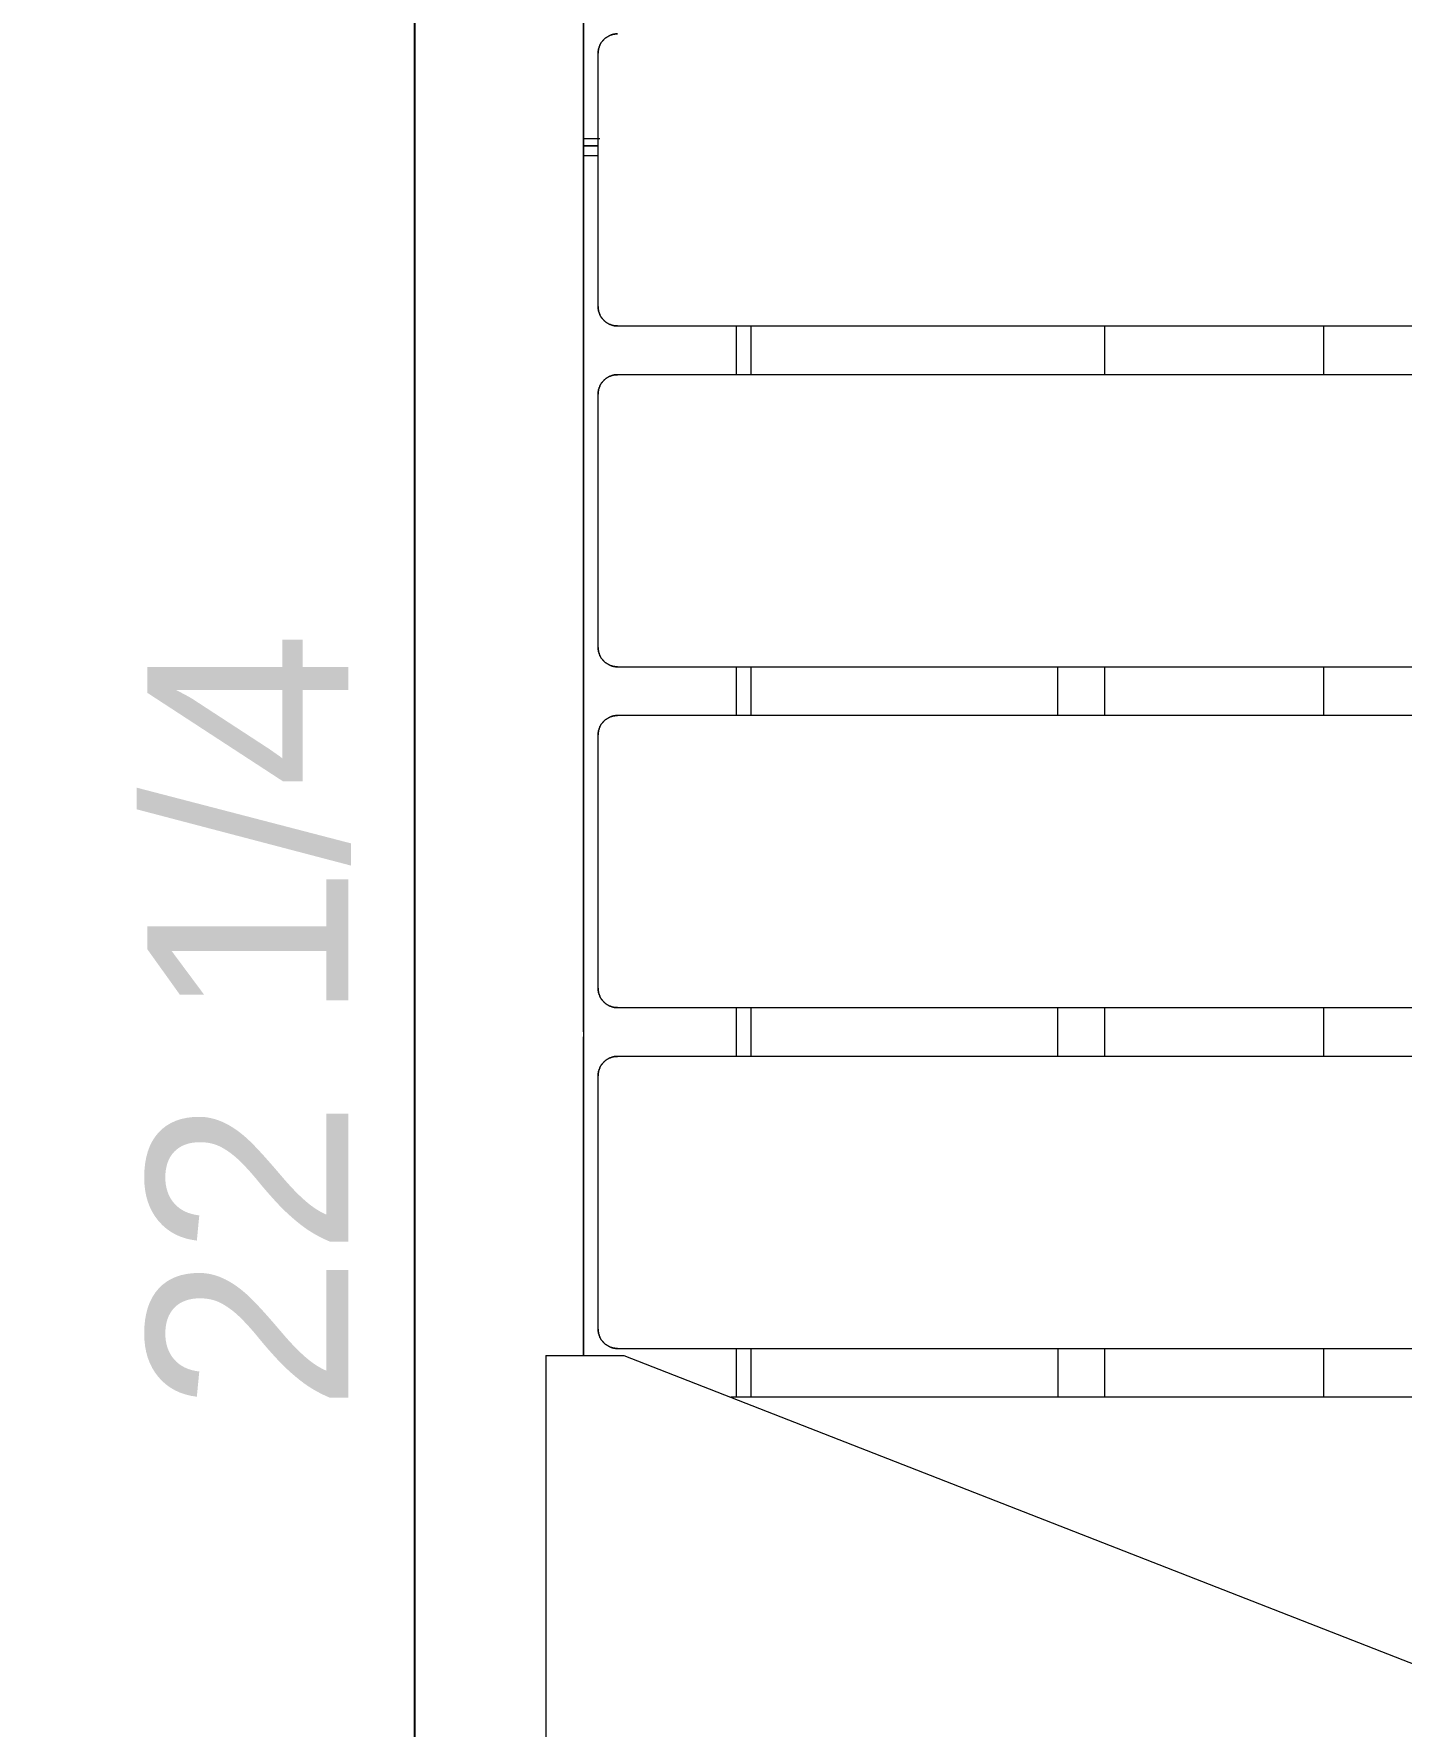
# Model space of a CAD drawing. Header units: inches. Extents: x -10 to 196, y -3 to 133.
# Drawn here: x 6.07 to 17.12, y 55.18 to 68.87 of the extents above; entities that cross this region are included whole.
import ezdxf

# ---------------------------------------------------------------- set-up
doc = ezdxf.new("R2010")
doc.units = ezdxf.units.IN
doc.layers.add('ZANO_R', color=7, linetype='Continuous', lineweight=0)
doc.layers.add('ZANO_W', color=1, linetype='Continuous', lineweight=0)
doc.styles.get("Standard").update_dxf_attribs({"font": 'arial.ttf'})
doc.dimstyles.new('amerykanie', dxfattribs={"dimtxt": 50, "dimasz": 50, "dimexe": 0.5, "dimexo": 0.5, "dimgap": 1, "dimtad": 1, "dimdec": 0, "dimzin": 0, "dimlunit": 5, "dimtxsty": 'Standard', "dimcen": 0.09, "dimclrd": 1, "dimclre": 1, "dimclrt": 1, "dimazin": 0, "dimtfac": 1, "dimtdec": 0, "dimtmove": 0, "dimatfit": 3, "dimfxl": 1, "dimtzin": 0, "dimarcsym": 1})

# ---------------------------------------------------------------- blocks, each defined once
blk = doc.blocks.new('*D384')
at = {"layer": 'ZANO_W', "color": 1, "lineweight": -2}
for p, q in [((10.283, 72.002), (8.648, 72.002)), ((9.148, 50.753), (9.148, 71.002)), ((10.011, 49.753), (8.648, 49.753))]:
    blk.add_line(p, q, dxfattribs=at)
at = {"layer": 'ZANO_W', "color": 1}
for points in [[(9.314, 71.002), (8.981, 71.002), (9.148, 72.002)], [(8.981, 50.753), (9.314, 50.753), (9.148, 49.753)]]:
    blk.add_solid(points, dxfattribs=at)
at = {"layer": 'ZANO_W', "color": 1, "insert": (7.808, 60.877), "char_height": 1.625, "attachment_point": 5, "rotation": 90}
blk.add_mtext('22 1/4', dxfattribs=at)
blk = doc.blocks.new('*D387')
at = {"layer": 'ZANO_W', "color": 1, "lineweight": -2}
for p, q in [((6.561, 74.358), (-6.336, 74.358)), ((-5.836, 48.25), (-5.836, 73.358)), ((6.522, 47.25), (-6.336, 47.25))]:
    blk.add_line(p, q, dxfattribs=at)
at = {"layer": 'ZANO_W', "color": 1}
for points in [[(-5.67, 73.358), (-6.003, 73.358), (-5.836, 74.358)], [(-6.003, 48.25), (-5.67, 48.25), (-5.836, 47.25)]]:
    blk.add_solid(points, dxfattribs=at)
at = {"layer": 'ZANO_W', "color": 1, "insert": (-7.177, 60.804), "char_height": 1.625, "attachment_point": 5, "rotation": 90}
blk.add_mtext('27 1/8', dxfattribs=at)

msp = doc.modelspace()

# ---------------------------------------------------------------- linework, layer by layer
at = {"layer": 'ZANO_R'}
for p, q in [((10.51119, 63.26155), (10.51119, 71.99245)), ((10.51119, 60.79384), (10.51119, 71.99245)), ((10.51119, 71.99245), (10.51119, 60.79493)), ((10.69164, 68.83318), (10.68741, 68.82986)), ((10.68741, 68.82986), (10.69164, 68.83318)), ((10.69598, 68.83635), (10.69164, 68.83318)), ((10.69164, 68.83318), (10.69598, 68.83635)), ((10.70042, 68.83938), (10.69598, 68.83635)), ((10.69598, 68.83635), (10.70042, 68.83938)), ((10.70497, 68.84225), (10.70042, 68.83938)), ((10.70042, 68.83938), (10.70497, 68.84225)), ((10.70961, 68.84497), (10.70497, 68.84225)), ((10.70497, 68.84225), (10.70961, 68.84497)), ((10.71434, 68.84752), (10.70961, 68.84497)), ((10.70961, 68.84497), (10.71434, 68.84752)), ((10.71916, 68.84991), (10.71434, 68.84752)), ((10.71434, 68.84752), (10.71916, 68.84991)), ((10.72405, 68.85214), (10.71916, 68.84991)), ((10.71916, 68.84991), (10.72405, 68.85214)), ((10.72902, 68.8542), (10.72405, 68.85214)), ((10.72405, 68.85214), (10.72902, 68.8542)), ((10.73406, 68.85608), (10.72902, 68.8542)), ((10.72902, 68.8542), (10.73406, 68.85608)), ((10.73916, 68.8578), (10.73406, 68.85608)), ((10.73406, 68.85608), (10.73916, 68.8578)), ((10.74431, 68.85934), (10.73916, 68.8578)), ((10.73916, 68.8578), (10.74431, 68.85934)), ((10.74951, 68.8607), (10.74431, 68.85934)), ((10.74431, 68.85934), (10.74951, 68.8607)), ((10.75476, 68.86188), (10.74951, 68.8607)), ((10.74951, 68.8607), (10.75476, 68.86188)), ((10.76004, 68.86289), (10.75476, 68.86188)), ((10.75476, 68.86188), (10.76004, 68.86289)), ((10.76535, 68.86371), (10.76004, 68.86289)), ((10.76004, 68.86289), (10.76535, 68.86371)), ((10.77069, 68.86435), (10.76535, 68.86371)), ((10.76535, 68.86371), (10.77069, 68.86435)), ((10.77605, 68.86481), (10.77069, 68.86435)), ((10.77069, 68.86435), (10.77605, 68.86481)), ((10.78142, 68.86509), (10.77605, 68.86481)), ((10.77605, 68.86481), (10.78142, 68.86509)), ((10.7868, 68.86518), (10.78142, 68.86509)), ((10.78142, 68.86509), (10.7868, 68.86518)), ((10.6294, 68.71307), (10.62931, 68.70769)), ((10.62931, 68.70769), (10.6294, 68.71307)), ((10.62931, 66.66033), (10.62931, 68.70769)), ((10.62931, 66.66033), (10.62931, 68.70769)), ((10.62968, 68.71844), (10.6294, 68.71307)), ((10.6294, 68.71307), (10.62968, 68.71844)), ((10.63013, 68.72379), (10.62968, 68.71844)), ((10.62968, 68.71844), (10.63013, 68.72379)), ((10.63078, 68.72913), (10.63013, 68.72379)), ((10.63013, 68.72379), (10.63078, 68.72913)), ((10.6316, 68.73445), (10.63078, 68.72913)), ((10.63078, 68.72913), (10.6316, 68.73445)), ((10.6326, 68.73973), (10.6316, 68.73445)), ((10.6316, 68.73445), (10.6326, 68.73973)), ((10.63379, 68.74498), (10.6326, 68.73973)), ((10.6326, 68.73973), (10.63379, 68.74498)), ((10.63515, 68.75018), (10.63379, 68.74498)), ((10.63379, 68.74498), (10.63515, 68.75018)), ((10.63669, 68.75533), (10.63515, 68.75018)), ((10.63515, 68.75018), (10.63669, 68.75533)), ((10.6384, 68.76043), (10.63669, 68.75533)), ((10.63669, 68.75533), (10.6384, 68.76043)), ((10.64029, 68.76546), (10.6384, 68.76043)), ((10.6384, 68.76043), (10.64029, 68.76546)), ((10.64235, 68.77043), (10.64029, 68.76546)), ((10.64029, 68.76546), (10.64235, 68.77043)), ((10.64457, 68.77533), (10.64235, 68.77043)), ((10.64235, 68.77043), (10.64457, 68.77533)), ((10.64697, 68.78014), (10.64457, 68.77533)), ((10.64457, 68.77533), (10.64697, 68.78014)), ((10.64952, 68.78488), (10.64697, 68.78014)), ((10.64697, 68.78014), (10.64952, 68.78488)), ((10.65224, 68.78952), (10.64952, 68.78488)), ((10.64952, 68.78488), (10.65224, 68.78952)), ((10.65511, 68.79406), (10.65224, 68.78952)), ((10.65224, 68.78952), (10.65511, 68.79406)), ((10.65813, 68.79851), (10.65511, 68.79406)), ((10.65511, 68.79406), (10.65813, 68.79851)), ((10.66131, 68.80285), (10.65813, 68.79851)), ((10.65813, 68.79851), (10.66131, 68.80285)), ((10.66463, 68.80708), (10.66131, 68.80285)), ((10.66131, 68.80285), (10.66463, 68.80708)), ((10.6681, 68.81119), (10.66463, 68.80708)), ((10.66463, 68.80708), (10.6681, 68.81119)), ((10.6717, 68.81518), (10.6681, 68.81119)), ((10.6681, 68.81119), (10.6717, 68.81518)), ((10.67544, 68.81905), (10.6717, 68.81518)), ((10.6717, 68.81518), (10.67544, 68.81905)), ((10.6793, 68.82279), (10.67544, 68.81905)), ((10.67544, 68.81905), (10.6793, 68.82279)), ((10.6833, 68.82639), (10.6793, 68.82279)), ((10.6793, 68.82279), (10.6833, 68.82639)), ((10.68741, 68.82986), (10.6833, 68.82639)), ((10.6833, 68.82639), (10.68741, 68.82986)), ((10.51119, 68.01867), (10.64329, 68.01867)), ((10.51119, 67.95961), (10.62931, 67.95961)), ((10.62931, 67.95961), (10.51119, 67.95961)), ((10.51119, 67.88087), (10.62931, 67.88087)), ((10.6294, 66.65495), (10.62931, 66.66033)), ((10.62931, 66.66033), (10.6294, 66.65495)), ((10.62968, 66.64958), (10.6294, 66.65495)), ((10.6294, 66.65495), (10.62968, 66.64958)), ((10.63013, 66.64422), (10.62968, 66.64958)), ((10.62968, 66.64958), (10.63013, 66.64422)), ((10.63078, 66.63888), (10.63013, 66.64422)), ((10.63013, 66.64422), (10.63078, 66.63888)), ((10.6316, 66.63357), (10.63078, 66.63888)), ((10.63078, 66.63888), (10.6316, 66.63357)), ((10.6326, 66.62828), (10.6316, 66.63357)), ((10.6316, 66.63357), (10.6326, 66.62828)), ((10.63379, 66.62304), (10.6326, 66.62828)), ((10.6326, 66.62828), (10.63379, 66.62304)), ((10.63515, 66.61783), (10.63379, 66.62304)), ((10.63379, 66.62304), (10.63515, 66.61783)), ((10.63669, 66.61268), (10.63515, 66.61783)), ((10.63515, 66.61783), (10.63669, 66.61268)), ((10.6384, 66.60759), (10.63669, 66.61268)), ((10.63669, 66.61268), (10.6384, 66.60759)), ((10.64029, 66.60255), (10.6384, 66.60759)), ((10.6384, 66.60759), (10.64029, 66.60255)), ((10.64235, 66.59758), (10.64029, 66.60255)), ((10.64029, 66.60255), (10.64235, 66.59758)), ((10.64457, 66.59269), (10.64235, 66.59758)), ((10.64235, 66.59758), (10.64457, 66.59269)), ((10.64697, 66.58787), (10.64457, 66.59269)), ((10.64457, 66.59269), (10.64697, 66.58787)), ((10.64952, 66.58314), (10.64697, 66.58787)), ((10.64697, 66.58787), (10.64952, 66.58314)), ((10.65224, 66.5785), (10.64952, 66.58314)), ((10.64952, 66.58314), (10.65224, 66.5785)), ((10.65511, 66.57395), (10.65224, 66.5785)), ((10.65224, 66.5785), (10.65511, 66.57395)), ((10.65813, 66.5695), (10.65511, 66.57395)), ((10.65511, 66.57395), (10.65813, 66.5695)), ((10.66131, 66.56516), (10.65813, 66.5695)), ((10.65813, 66.5695), (10.66131, 66.56516)), ((10.66463, 66.56094), (10.66131, 66.56516)), ((10.66131, 66.56516), (10.66463, 66.56094)), ((10.6681, 66.55682), (10.66463, 66.56094)), ((10.66463, 66.56094), (10.6681, 66.55682)), ((10.6717, 66.55283), (10.6681, 66.55682)), ((10.6681, 66.55682), (10.6717, 66.55283)), ((10.67544, 66.54896), (10.6717, 66.55283)), ((10.6717, 66.55283), (10.67544, 66.54896)), ((10.6793, 66.54523), (10.67544, 66.54896)), ((10.67544, 66.54896), (10.6793, 66.54523)), ((10.6833, 66.54162), (10.6793, 66.54523)), ((10.6793, 66.54523), (10.6833, 66.54162)), ((10.68741, 66.53816), (10.6833, 66.54162)), ((10.6833, 66.54162), (10.68741, 66.53816)), ((10.69164, 66.53484), (10.68741, 66.53816)), ((10.68741, 66.53816), (10.69164, 66.53484)), ((10.69598, 66.53166), (10.69164, 66.53484)), ((10.69164, 66.53484), (10.69598, 66.53166)), ((10.70042, 66.52864), (10.69598, 66.53166)), ((10.69598, 66.53166), (10.70042, 66.52864)), ((10.70497, 66.52576), (10.70042, 66.52864)), ((10.70042, 66.52864), (10.70497, 66.52576)), ((10.70961, 66.52305), (10.70497, 66.52576)), ((10.70497, 66.52576), (10.70961, 66.52305)), ((10.71434, 66.52049), (10.70961, 66.52305)), ((10.70961, 66.52305), (10.71434, 66.52049)), ((10.71916, 66.5181), (10.71434, 66.52049)), ((10.71434, 66.52049), (10.71916, 66.5181)), ((10.72405, 66.51587), (10.71916, 66.5181)), ((10.71916, 66.5181), (10.72405, 66.51587)), ((10.72902, 66.51382), (10.72405, 66.51587)), ((10.72405, 66.51587), (10.72902, 66.51382)), ((10.73406, 66.51193), (10.72902, 66.51382)), ((10.72902, 66.51382), (10.73406, 66.51193)), ((10.73916, 66.51021), (10.73406, 66.51193)), ((10.73406, 66.51193), (10.73916, 66.51021)), ((10.74431, 66.50868), (10.73916, 66.51021)), ((10.73916, 66.51021), (10.74431, 66.50868)), ((10.74951, 66.50731), (10.74431, 66.50868)), ((10.74431, 66.50868), (10.74951, 66.50731)), ((10.75476, 66.50613), (10.74951, 66.50731)), ((10.74951, 66.50731), (10.75476, 66.50613)), ((10.76004, 66.50513), (10.75476, 66.50613)), ((10.75476, 66.50613), (10.76004, 66.50513)), ((10.76535, 66.5043), (10.76004, 66.50513)), ((10.76004, 66.50513), (10.76535, 66.5043)), ((10.77069, 66.50366), (10.76535, 66.5043)), ((10.76535, 66.5043), (10.77069, 66.50366)), ((10.77605, 66.5032), (10.77069, 66.50366)), ((10.77069, 66.50366), (10.77605, 66.5032)), ((10.78142, 66.50293), (10.77605, 66.5032)), ((10.77605, 66.5032), (10.78142, 66.50293)), ((10.7868, 66.50284), (10.78142, 66.50293)), ((10.78142, 66.50293), (10.7868, 66.50284)), ((10.7868, 66.50284), (108.82402, 66.50284)), ((11.74748, 66.10911), (11.74748, 66.50284)), ((11.8656, 66.10911), (11.8656, 66.50284)), ((14.72404, 66.50284), (14.72404, 66.10911)), ((16.49579, 66.10911), (16.49579, 66.50284)), ((10.72902, 66.09813), (10.72405, 66.09607)), ((10.72405, 66.09607), (10.72902, 66.09813)), ((10.73406, 66.10002), (10.72902, 66.09813)), ((10.72902, 66.09813), (10.73406, 66.10002)), ((10.73916, 66.10173), (10.73406, 66.10002)), ((10.73406, 66.10002), (10.73916, 66.10173)), ((10.74431, 66.10327), (10.73916, 66.10173)), ((10.73916, 66.10173), (10.74431, 66.10327)), ((10.74951, 66.10463), (10.74431, 66.10327)), ((10.74431, 66.10327), (10.74951, 66.10463)), ((10.75476, 66.10582), (10.74951, 66.10463)), ((10.74951, 66.10463), (10.75476, 66.10582)), ((10.76004, 66.10682), (10.75476, 66.10582)), ((10.75476, 66.10582), (10.76004, 66.10682)), ((10.76535, 66.10764), (10.76004, 66.10682)), ((10.76004, 66.10682), (10.76535, 66.10764)), ((10.77069, 66.10829), (10.76535, 66.10764)), ((10.76535, 66.10764), (10.77069, 66.10829)), ((10.77605, 66.10874), (10.77069, 66.10829)), ((10.77069, 66.10829), (10.77605, 66.10874)), ((10.78142, 66.10902), (10.77605, 66.10874)), ((10.77605, 66.10874), (10.78142, 66.10902)), ((10.7868, 66.10911), (10.78142, 66.10902)), ((10.78142, 66.10902), (10.7868, 66.10911)), ((108.82402, 66.10911), (10.7868, 66.10911)), ((10.62968, 65.96237), (10.6294, 65.957)), ((10.6294, 65.957), (10.62968, 65.96237)), ((10.63013, 65.96773), (10.62968, 65.96237)), ((10.62968, 65.96237), (10.63013, 65.96773)), ((10.63078, 65.97307), (10.63013, 65.96773)), ((10.63013, 65.96773), (10.63078, 65.97307)), ((10.6316, 65.97838), (10.63078, 65.97307)), ((10.63078, 65.97307), (10.6316, 65.97838)), ((10.6326, 65.98366), (10.6316, 65.97838)), ((10.6316, 65.97838), (10.6326, 65.98366)), ((10.63379, 65.98891), (10.6326, 65.98366)), ((10.6326, 65.98366), (10.63379, 65.98891)), ((10.63515, 65.99411), (10.63379, 65.98891)), ((10.63379, 65.98891), (10.63515, 65.99411)), ((10.63669, 65.99927), (10.63515, 65.99411)), ((10.63515, 65.99411), (10.63669, 65.99927)), ((10.6384, 66.00436), (10.63669, 65.99927)), ((10.63669, 65.99927), (10.6384, 66.00436)), ((10.64029, 66.0094), (10.6384, 66.00436)), ((10.6384, 66.00436), (10.64029, 66.0094)), ((10.64235, 66.01437), (10.64029, 66.0094)), ((10.64029, 66.0094), (10.64235, 66.01437)), ((10.64457, 66.01926), (10.64235, 66.01437)), ((10.64235, 66.01437), (10.64457, 66.01926)), ((10.64697, 66.02408), (10.64457, 66.01926)), ((10.64457, 66.01926), (10.64697, 66.02408)), ((10.64952, 66.02881), (10.64697, 66.02408)), ((10.64697, 66.02408), (10.64952, 66.02881)), ((10.65224, 66.03345), (10.64952, 66.02881)), ((10.64952, 66.02881), (10.65224, 66.03345)), ((10.65511, 66.038), (10.65224, 66.03345)), ((10.65224, 66.03345), (10.65511, 66.038)), ((10.65813, 66.04244), (10.65511, 66.038)), ((10.65511, 66.038), (10.65813, 66.04244)), ((10.66131, 66.04678), (10.65813, 66.04244)), ((10.65813, 66.04244), (10.66131, 66.04678)), ((10.66463, 66.05101), (10.66131, 66.04678)), ((10.66131, 66.04678), (10.66463, 66.05101)), ((10.6681, 66.05512), (10.66463, 66.05101)), ((10.66463, 66.05101), (10.6681, 66.05512)), ((10.6717, 66.05912), (10.6681, 66.05512)), ((10.6681, 66.05512), (10.6717, 66.05912)), ((10.67544, 66.06298), (10.6717, 66.05912)), ((10.6717, 66.05912), (10.67544, 66.06298)), ((10.6793, 66.06672), (10.67544, 66.06298)), ((10.67544, 66.06298), (10.6793, 66.06672)), ((10.6833, 66.07032), (10.6793, 66.06672)), ((10.6793, 66.06672), (10.6833, 66.07032)), ((10.68741, 66.07379), (10.6833, 66.07032)), ((10.6833, 66.07032), (10.68741, 66.07379)), ((10.69164, 66.07711), (10.68741, 66.07379)), ((10.68741, 66.07379), (10.69164, 66.07711)), ((10.69598, 66.08029), (10.69164, 66.07711)), ((10.69164, 66.07711), (10.69598, 66.08029)), ((10.70042, 66.08331), (10.69598, 66.08029)), ((10.69598, 66.08029), (10.70042, 66.08331)), ((10.70497, 66.08618), (10.70042, 66.08331)), ((10.70042, 66.08331), (10.70497, 66.08618)), ((10.70961, 66.0889), (10.70497, 66.08618)), ((10.70497, 66.08618), (10.70961, 66.0889)), ((10.71434, 66.09145), (10.70961, 66.0889)), ((10.70961, 66.0889), (10.71434, 66.09145)), ((10.71916, 66.09385), (10.71434, 66.09145)), ((10.71434, 66.09145), (10.71916, 66.09385)), ((10.72405, 66.09607), (10.71916, 66.09385)), ((10.71916, 66.09385), (10.72405, 66.09607)), ((10.6294, 65.957), (10.62931, 65.95162)), ((10.62931, 65.95162), (10.6294, 65.957)), ((10.62931, 63.90426), (10.62931, 65.95162)), ((10.62931, 63.90426), (10.62931, 65.95162)), ((10.6294, 63.89888), (10.62931, 63.90426)), ((10.62931, 63.90426), (10.6294, 63.89888)), ((10.62968, 63.89351), (10.6294, 63.89888)), ((10.6294, 63.89888), (10.62968, 63.89351)), ((10.63013, 63.88815), (10.62968, 63.89351)), ((10.62968, 63.89351), (10.63013, 63.88815)), ((10.63078, 63.88281), (10.63013, 63.88815)), ((10.63013, 63.88815), (10.63078, 63.88281)), ((10.6316, 63.8775), (10.63078, 63.88281)), ((10.63078, 63.88281), (10.6316, 63.8775)), ((10.6326, 63.87222), (10.6316, 63.8775)), ((10.6316, 63.8775), (10.6326, 63.87222)), ((10.63379, 63.86697), (10.6326, 63.87222)), ((10.6326, 63.87222), (10.63379, 63.86697)), ((10.63515, 63.86177), (10.63379, 63.86697)), ((10.63379, 63.86697), (10.63515, 63.86177)), ((10.63669, 63.85662), (10.63515, 63.86177)), ((10.63515, 63.86177), (10.63669, 63.85662)), ((10.6384, 63.85152), (10.63669, 63.85662)), ((10.63669, 63.85662), (10.6384, 63.85152)), ((10.64029, 63.84648), (10.6384, 63.85152)), ((10.6384, 63.85152), (10.64029, 63.84648)), ((10.64235, 63.84151), (10.64029, 63.84648)), ((10.64029, 63.84648), (10.64235, 63.84151)), ((10.64457, 63.83662), (10.64235, 63.84151)), ((10.64235, 63.84151), (10.64457, 63.83662)), ((10.64697, 63.8318), (10.64457, 63.83662)), ((10.64457, 63.83662), (10.64697, 63.8318)), ((10.64952, 63.82707), (10.64697, 63.8318)), ((10.64697, 63.8318), (10.64952, 63.82707)), ((10.65224, 63.82243), (10.64952, 63.82707)), ((10.64952, 63.82707), (10.65224, 63.82243)), ((10.65511, 63.81788), (10.65224, 63.82243)), ((10.65224, 63.82243), (10.65511, 63.81788)), ((10.65813, 63.81344), (10.65511, 63.81788)), ((10.65511, 63.81788), (10.65813, 63.81344)), ((10.66131, 63.8091), (10.65813, 63.81344)), ((10.65813, 63.81344), (10.66131, 63.8091)), ((10.66463, 63.80487), (10.66131, 63.8091)), ((10.66131, 63.8091), (10.66463, 63.80487)), ((10.6681, 63.80076), (10.66463, 63.80487)), ((10.66463, 63.80487), (10.6681, 63.80076)), ((10.6717, 63.79676), (10.6681, 63.80076)), ((10.6681, 63.80076), (10.6717, 63.79676)), ((10.67544, 63.7929), (10.6717, 63.79676)), ((10.6717, 63.79676), (10.67544, 63.7929)), ((10.6793, 63.78916), (10.67544, 63.7929)), ((10.67544, 63.7929), (10.6793, 63.78916)), ((10.6833, 63.78556), (10.6793, 63.78916)), ((10.6793, 63.78916), (10.6833, 63.78556)), ((10.68741, 63.78209), (10.6833, 63.78556)), ((10.6833, 63.78556), (10.68741, 63.78209)), ((10.69164, 63.77877), (10.68741, 63.78209)), ((10.68741, 63.78209), (10.69164, 63.77877)), ((10.69598, 63.77559), (10.69164, 63.77877)), ((10.69164, 63.77877), (10.69598, 63.77559)), ((10.70042, 63.77257), (10.69598, 63.77559)), ((10.69598, 63.77559), (10.70042, 63.77257)), ((10.70497, 63.7697), (10.70042, 63.77257)), ((10.70042, 63.77257), (10.70497, 63.7697)), ((10.70961, 63.76698), (10.70497, 63.7697)), ((10.70497, 63.7697), (10.70961, 63.76698)), ((10.71434, 63.76443), (10.70961, 63.76698)), ((10.70961, 63.76698), (10.71434, 63.76443)), ((10.71916, 63.76203), (10.71434, 63.76443)), ((10.71434, 63.76443), (10.71916, 63.76203)), ((10.72405, 63.75981), (10.71916, 63.76203)), ((10.71916, 63.76203), (10.72405, 63.75981)), ((10.72902, 63.75775), (10.72405, 63.75981)), ((10.72405, 63.75981), (10.72902, 63.75775)), ((10.73406, 63.75586), (10.72902, 63.75775)), ((10.72902, 63.75775), (10.73406, 63.75586)), ((10.73916, 63.75415), (10.73406, 63.75586)), ((10.73406, 63.75586), (10.73916, 63.75415)), ((10.74431, 63.75261), (10.73916, 63.75415)), ((10.73916, 63.75415), (10.74431, 63.75261)), ((10.74951, 63.75125), (10.74431, 63.75261)), ((10.74431, 63.75261), (10.74951, 63.75125)), ((10.75476, 63.75006), (10.74951, 63.75125)), ((10.74951, 63.75125), (10.75476, 63.75006)), ((10.76004, 63.74906), (10.75476, 63.75006)), ((10.75476, 63.75006), (10.76004, 63.74906)), ((10.76535, 63.74824), (10.76004, 63.74906)), ((10.76004, 63.74906), (10.76535, 63.74824)), ((10.77069, 63.74759), (10.76535, 63.74824)), ((10.76535, 63.74824), (10.77069, 63.74759)), ((10.77605, 63.74714), (10.77069, 63.74759)), ((10.77069, 63.74759), (10.77605, 63.74714)), ((10.78142, 63.74686), (10.77605, 63.74714)), ((10.77605, 63.74714), (10.78142, 63.74686)), ((10.7868, 63.74677), (10.78142, 63.74686)), ((10.78142, 63.74686), (10.7868, 63.74677)), ((10.7868, 63.74677), (108.82402, 63.74677)), ((11.74748, 63.35305), (11.74748, 63.74677)), ((11.8656, 63.35305), (11.8656, 63.74677)), ((14.34639, 63.35305), (14.34639, 63.74677)), ((14.72404, 63.74677), (14.72404, 63.35305)), ((16.49579, 63.35305), (16.49579, 63.74677)), ((10.51119, 63.26155), (10.51119, 63.14343)), ((10.6326, 63.2276), (10.6316, 63.22231)), ((10.6316, 63.22231), (10.6326, 63.2276)), ((10.63379, 63.23284), (10.6326, 63.2276)), ((10.6326, 63.2276), (10.63379, 63.23284)), ((10.63515, 63.23805), (10.63379, 63.23284)), ((10.63379, 63.23284), (10.63515, 63.23805)), ((10.63669, 63.2432), (10.63515, 63.23805)), ((10.63515, 63.23805), (10.63669, 63.2432)), ((10.6384, 63.2483), (10.63669, 63.2432)), ((10.63669, 63.2432), (10.6384, 63.2483)), ((10.64029, 63.25333), (10.6384, 63.2483)), ((10.6384, 63.2483), (10.64029, 63.25333)), ((10.64235, 63.2583), (10.64029, 63.25333)), ((10.64029, 63.25333), (10.64235, 63.2583)), ((10.64457, 63.26319), (10.64235, 63.2583)), ((10.64235, 63.2583), (10.64457, 63.26319)), ((10.64697, 63.26801), (10.64457, 63.26319)), ((10.64457, 63.26319), (10.64697, 63.26801)), ((10.64952, 63.27274), (10.64697, 63.26801)), ((10.64697, 63.26801), (10.64952, 63.27274)), ((10.65224, 63.27738), (10.64952, 63.27274)), ((10.64952, 63.27274), (10.65224, 63.27738)), ((10.65511, 63.28193), (10.65224, 63.27738)), ((10.65224, 63.27738), (10.65511, 63.28193)), ((10.65813, 63.28638), (10.65511, 63.28193)), ((10.65511, 63.28193), (10.65813, 63.28638)), ((10.66131, 63.29072), (10.65813, 63.28638)), ((10.65813, 63.28638), (10.66131, 63.29072)), ((10.66463, 63.29495), (10.66131, 63.29072)), ((10.66131, 63.29072), (10.66463, 63.29495)), ((10.6681, 63.29906), (10.66463, 63.29495)), ((10.66463, 63.29495), (10.6681, 63.29906)), ((10.6717, 63.30305), (10.6681, 63.29906)), ((10.6681, 63.29906), (10.6717, 63.30305)), ((10.67544, 63.30692), (10.6717, 63.30305)), ((10.6717, 63.30305), (10.67544, 63.30692)), ((10.6793, 63.31065), (10.67544, 63.30692)), ((10.67544, 63.30692), (10.6793, 63.31065)), ((10.6833, 63.31426), (10.6793, 63.31065)), ((10.6793, 63.31065), (10.6833, 63.31426)), ((10.68741, 63.31772), (10.6833, 63.31426)), ((10.6833, 63.31426), (10.68741, 63.31772)), ((10.69164, 63.32104), (10.68741, 63.31772)), ((10.68741, 63.31772), (10.69164, 63.32104)), ((10.69598, 63.32422), (10.69164, 63.32104)), ((10.69164, 63.32104), (10.69598, 63.32422)), ((10.70042, 63.32725), (10.69598, 63.32422)), ((10.69598, 63.32422), (10.70042, 63.32725)), ((10.70497, 63.33012), (10.70042, 63.32725)), ((10.70042, 63.32725), (10.70497, 63.33012)), ((10.70961, 63.33283), (10.70497, 63.33012)), ((10.70497, 63.33012), (10.70961, 63.33283)), ((10.71434, 63.33539), (10.70961, 63.33283)), ((10.70961, 63.33283), (10.71434, 63.33539)), ((10.71916, 63.33778), (10.71434, 63.33539)), ((10.71434, 63.33539), (10.71916, 63.33778)), ((10.72405, 63.34001), (10.71916, 63.33778)), ((10.71916, 63.33778), (10.72405, 63.34001)), ((10.72902, 63.34206), (10.72405, 63.34001)), ((10.72405, 63.34001), (10.72902, 63.34206)), ((10.73406, 63.34395), (10.72902, 63.34206)), ((10.72902, 63.34206), (10.73406, 63.34395)), ((10.73916, 63.34567), (10.73406, 63.34395)), ((10.73406, 63.34395), (10.73916, 63.34567)), ((10.74431, 63.34721), (10.73916, 63.34567)), ((10.73916, 63.34567), (10.74431, 63.34721)), ((10.74951, 63.34857), (10.74431, 63.34721)), ((10.74431, 63.34721), (10.74951, 63.34857)), ((10.75476, 63.34975), (10.74951, 63.34857)), ((10.74951, 63.34857), (10.75476, 63.34975)), ((10.76004, 63.35076), (10.75476, 63.34975)), ((10.75476, 63.34975), (10.76004, 63.35076)), ((10.76535, 63.35158), (10.76004, 63.35076)), ((10.76004, 63.35076), (10.76535, 63.35158)), ((10.77069, 63.35222), (10.76535, 63.35158)), ((10.76535, 63.35158), (10.77069, 63.35222)), ((10.77605, 63.35268), (10.77069, 63.35222)), ((10.77069, 63.35222), (10.77605, 63.35268)), ((10.78142, 63.35295), (10.77605, 63.35268)), ((10.77605, 63.35268), (10.78142, 63.35295)), ((10.7868, 63.35305), (10.78142, 63.35295)), ((10.78142, 63.35295), (10.7868, 63.35305)), ((108.82402, 63.35305), (10.7868, 63.35305)), ((10.51119, 63.14343), (10.51119, 58.41875)), ((10.6294, 63.20093), (10.62931, 63.19556)), ((10.62931, 63.19556), (10.6294, 63.20093)), ((10.62931, 61.14819), (10.62931, 63.19556)), ((10.62931, 61.14819), (10.62931, 63.19556)), ((10.62968, 63.2063), (10.6294, 63.20093)), ((10.6294, 63.20093), (10.62968, 63.2063)), ((10.63013, 63.21166), (10.62968, 63.2063)), ((10.62968, 63.2063), (10.63013, 63.21166)), ((10.63078, 63.217), (10.63013, 63.21166)), ((10.63013, 63.21166), (10.63078, 63.217)), ((10.6316, 63.22231), (10.63078, 63.217)), ((10.63078, 63.217), (10.6316, 63.22231)), ((10.6294, 61.14282), (10.62931, 61.14819)), ((10.62931, 61.14819), (10.6294, 61.14282)), ((10.62968, 61.13744), (10.6294, 61.14282)), ((10.6294, 61.14282), (10.62968, 61.13744)), ((10.63013, 61.13209), (10.62968, 61.13744)), ((10.62968, 61.13744), (10.63013, 61.13209)), ((10.63078, 61.12675), (10.63013, 61.13209)), ((10.63013, 61.13209), (10.63078, 61.12675)), ((10.6316, 61.12143), (10.63078, 61.12675)), ((10.63078, 61.12675), (10.6316, 61.12143)), ((10.6326, 61.11615), (10.6316, 61.12143)), ((10.6316, 61.12143), (10.6326, 61.11615)), ((10.63379, 61.1109), (10.6326, 61.11615)), ((10.6326, 61.11615), (10.63379, 61.1109)), ((10.63515, 61.1057), (10.63379, 61.1109)), ((10.63379, 61.1109), (10.63515, 61.1057)), ((10.63669, 61.10055), (10.63515, 61.1057)), ((10.63515, 61.1057), (10.63669, 61.10055)), ((10.6384, 61.09545), (10.63669, 61.10055)), ((10.63669, 61.10055), (10.6384, 61.09545)), ((10.64029, 61.09042), (10.6384, 61.09545)), ((10.6384, 61.09545), (10.64029, 61.09042)), ((10.64235, 61.08545), (10.64029, 61.09042)), ((10.64029, 61.09042), (10.64235, 61.08545)), ((10.64457, 61.08055), (10.64235, 61.08545)), ((10.64235, 61.08545), (10.64457, 61.08055)), ((10.64697, 61.07574), (10.64457, 61.08055)), ((10.64457, 61.08055), (10.64697, 61.07574)), ((10.64952, 61.071), (10.64697, 61.07574)), ((10.64697, 61.07574), (10.64952, 61.071)), ((10.65224, 61.06636), (10.64952, 61.071)), ((10.64952, 61.071), (10.65224, 61.06636)), ((10.65511, 61.06182), (10.65224, 61.06636)), ((10.65224, 61.06636), (10.65511, 61.06182)), ((10.65813, 61.05737), (10.65511, 61.06182)), ((10.65511, 61.06182), (10.65813, 61.05737)), ((10.66131, 61.05303), (10.65813, 61.05737)), ((10.65813, 61.05737), (10.66131, 61.05303)), ((10.66463, 61.0488), (10.66131, 61.05303)), ((10.66131, 61.05303), (10.66463, 61.0488)), ((10.6681, 61.04469), (10.66463, 61.0488)), ((10.66463, 61.0488), (10.6681, 61.04469)), ((10.6717, 61.0407), (10.6681, 61.04469)), ((10.6681, 61.04469), (10.6717, 61.0407)), ((10.67544, 61.03683), (10.6717, 61.0407)), ((10.6717, 61.0407), (10.67544, 61.03683)), ((10.6793, 61.03309), (10.67544, 61.03683)), ((10.67544, 61.03683), (10.6793, 61.03309)), ((10.6833, 61.02949), (10.6793, 61.03309)), ((10.6793, 61.03309), (10.6833, 61.02949)), ((10.68741, 61.02603), (10.6833, 61.02949)), ((10.6833, 61.02949), (10.68741, 61.02603)), ((10.69164, 61.0227), (10.68741, 61.02603)), ((10.68741, 61.02603), (10.69164, 61.0227)), ((10.69598, 61.01953), (10.69164, 61.0227)), ((10.69164, 61.0227), (10.69598, 61.01953)), ((10.70042, 61.0165), (10.69598, 61.01953)), ((10.69598, 61.01953), (10.70042, 61.0165)), ((10.70497, 61.01363), (10.70042, 61.0165)), ((10.70042, 61.0165), (10.70497, 61.01363)), ((10.70961, 61.01091), (10.70497, 61.01363)), ((10.70497, 61.01363), (10.70961, 61.01091)), ((10.71434, 61.00836), (10.70961, 61.01091)), ((10.70961, 61.01091), (10.71434, 61.00836)), ((10.71916, 61.00597), (10.71434, 61.00836)), ((10.71434, 61.00836), (10.71916, 61.00597)), ((10.72405, 61.00374), (10.71916, 61.00597)), ((10.71916, 61.00597), (10.72405, 61.00374)), ((10.72902, 61.00168), (10.72405, 61.00374)), ((10.72405, 61.00374), (10.72902, 61.00168)), ((10.73406, 60.9998), (10.72902, 61.00168)), ((10.72902, 61.00168), (10.73406, 60.9998)), ((10.73916, 60.99808), (10.73406, 60.9998)), ((10.73406, 60.9998), (10.73916, 60.99808)), ((10.74431, 60.99654), (10.73916, 60.99808)), ((10.73916, 60.99808), (10.74431, 60.99654)), ((10.74951, 60.99518), (10.74431, 60.99654)), ((10.74431, 60.99654), (10.74951, 60.99518)), ((10.75476, 60.994), (10.74951, 60.99518)), ((10.74951, 60.99518), (10.75476, 60.994)), ((10.76004, 60.99299), (10.75476, 60.994)), ((10.75476, 60.994), (10.76004, 60.99299)), ((10.76535, 60.99217), (10.76004, 60.99299)), ((10.76004, 60.99299), (10.76535, 60.99217)), ((10.77069, 60.99153), (10.76535, 60.99217)), ((10.76535, 60.99217), (10.77069, 60.99153)), ((10.77605, 60.99107), (10.77069, 60.99153)), ((10.77069, 60.99153), (10.77605, 60.99107)), ((10.78142, 60.99079), (10.77605, 60.99107)), ((10.77605, 60.99107), (10.78142, 60.99079)), ((10.7868, 60.9907), (10.78142, 60.99079)), ((10.78142, 60.99079), (10.7868, 60.9907)), ((10.7868, 60.9907), (108.82402, 60.9907)), ((11.74748, 60.59698), (11.74748, 60.9907)), ((11.8656, 60.59698), (11.8656, 60.9907)), ((14.34639, 60.59698), (14.34639, 60.9907)), ((14.72404, 60.9907), (14.72404, 60.59698)), ((16.49579, 60.59698), (16.49579, 60.9907)), ((10.51119, 60.79493), (10.51119, 60.75447)), ((10.51119, 60.75447), (10.51119, 58.17841)), ((10.51119, 58.17841), (10.51119, 60.75338)), ((10.63669, 60.48713), (10.63515, 60.48198)), ((10.63515, 60.48198), (10.63669, 60.48713)), ((10.6384, 60.49223), (10.63669, 60.48713)), ((10.63669, 60.48713), (10.6384, 60.49223)), ((10.64029, 60.49727), (10.6384, 60.49223)), ((10.6384, 60.49223), (10.64029, 60.49727)), ((10.64235, 60.50223), (10.64029, 60.49727)), ((10.64029, 60.49727), (10.64235, 60.50223)), ((10.64457, 60.50713), (10.64235, 60.50223)), ((10.64235, 60.50223), (10.64457, 60.50713)), ((10.64697, 60.51194), (10.64457, 60.50713)), ((10.64457, 60.50713), (10.64697, 60.51194)), ((10.64952, 60.51668), (10.64697, 60.51194)), ((10.64697, 60.51194), (10.64952, 60.51668)), ((10.65224, 60.52132), (10.64952, 60.51668)), ((10.64952, 60.51668), (10.65224, 60.52132)), ((10.65511, 60.52586), (10.65224, 60.52132)), ((10.65224, 60.52132), (10.65511, 60.52586)), ((10.65813, 60.53031), (10.65511, 60.52586)), ((10.65511, 60.52586), (10.65813, 60.53031)), ((10.66131, 60.53465), (10.65813, 60.53031)), ((10.65813, 60.53031), (10.66131, 60.53465)), ((10.66463, 60.53888), (10.66131, 60.53465)), ((10.66131, 60.53465), (10.66463, 60.53888)), ((10.6681, 60.54299), (10.66463, 60.53888)), ((10.66463, 60.53888), (10.6681, 60.54299)), ((10.6717, 60.54698), (10.6681, 60.54299)), ((10.6681, 60.54299), (10.6717, 60.54698)), ((10.67544, 60.55085), (10.6717, 60.54698)), ((10.6717, 60.54698), (10.67544, 60.55085)), ((10.6793, 60.55459), (10.67544, 60.55085)), ((10.67544, 60.55085), (10.6793, 60.55459)), ((10.6833, 60.55819), (10.6793, 60.55459)), ((10.6793, 60.55459), (10.6833, 60.55819)), ((10.68741, 60.56166), (10.6833, 60.55819)), ((10.6833, 60.55819), (10.68741, 60.56166)), ((10.69164, 60.56498), (10.68741, 60.56166)), ((10.68741, 60.56166), (10.69164, 60.56498)), ((10.69598, 60.56815), (10.69164, 60.56498)), ((10.69164, 60.56498), (10.69598, 60.56815)), ((10.70042, 60.57118), (10.69598, 60.56815)), ((10.69598, 60.56815), (10.70042, 60.57118)), ((10.70497, 60.57405), (10.70042, 60.57118)), ((10.70042, 60.57118), (10.70497, 60.57405)), ((10.70961, 60.57677), (10.70497, 60.57405)), ((10.70497, 60.57405), (10.70961, 60.57677)), ((10.71434, 60.57932), (10.70961, 60.57677)), ((10.70961, 60.57677), (10.71434, 60.57932)), ((10.71916, 60.58171), (10.71434, 60.57932)), ((10.71434, 60.57932), (10.71916, 60.58171)), ((10.72405, 60.58394), (10.71916, 60.58171)), ((10.71916, 60.58171), (10.72405, 60.58394)), ((10.72902, 60.586), (10.72405, 60.58394)), ((10.72405, 60.58394), (10.72902, 60.586)), ((10.73406, 60.58789), (10.72902, 60.586)), ((10.72902, 60.586), (10.73406, 60.58789)), ((10.73916, 60.5896), (10.73406, 60.58789)), ((10.73406, 60.58789), (10.73916, 60.5896)), ((10.74431, 60.59114), (10.73916, 60.5896)), ((10.73916, 60.5896), (10.74431, 60.59114)), ((10.74951, 60.5925), (10.74431, 60.59114)), ((10.74431, 60.59114), (10.74951, 60.5925)), ((10.75476, 60.59368), (10.74951, 60.5925)), ((10.74951, 60.5925), (10.75476, 60.59368)), ((10.76004, 60.59469), (10.75476, 60.59368)), ((10.75476, 60.59368), (10.76004, 60.59469)), ((10.76535, 60.59551), (10.76004, 60.59469)), ((10.76004, 60.59469), (10.76535, 60.59551)), ((10.77069, 60.59615), (10.76535, 60.59551)), ((10.76535, 60.59551), (10.77069, 60.59615)), ((10.77605, 60.59661), (10.77069, 60.59615)), ((10.77069, 60.59615), (10.77605, 60.59661)), ((10.78142, 60.59689), (10.77605, 60.59661)), ((10.77605, 60.59661), (10.78142, 60.59689)), ((10.7868, 60.59698), (10.78142, 60.59689)), ((10.78142, 60.59689), (10.7868, 60.59698)), ((108.82402, 60.59698), (10.7868, 60.59698)), ((10.6294, 60.44487), (10.62931, 60.43949)), ((10.62931, 60.43949), (10.6294, 60.44487)), ((10.62931, 58.39213), (10.62931, 60.43949)), ((10.62931, 58.39213), (10.62931, 60.43949)), ((10.62968, 60.45024), (10.6294, 60.44487)), ((10.6294, 60.44487), (10.62968, 60.45024)), ((10.63013, 60.45559), (10.62968, 60.45024)), ((10.62968, 60.45024), (10.63013, 60.45559)), ((10.63078, 60.46093), (10.63013, 60.45559)), ((10.63013, 60.45559), (10.63078, 60.46093)), ((10.6316, 60.46625), (10.63078, 60.46093)), ((10.63078, 60.46093), (10.6316, 60.46625)), ((10.6326, 60.47153), (10.6316, 60.46625)), ((10.6316, 60.46625), (10.6326, 60.47153)), ((10.63379, 60.47678), (10.6326, 60.47153)), ((10.6326, 60.47153), (10.63379, 60.47678)), ((10.63515, 60.48198), (10.63379, 60.47678)), ((10.63379, 60.47678), (10.63515, 60.48198)), ((10.51119, 58.39906), (10.5102, 58.39906)), ((10.51119, 58.39906), (10.51119, 58.41875)), ((10.6294, 58.38675), (10.62931, 58.39213)), ((10.62931, 58.39213), (10.6294, 58.38675)), ((10.62968, 58.38138), (10.6294, 58.38675)), ((10.6294, 58.38675), (10.62968, 58.38138)), ((10.63013, 58.37602), (10.62968, 58.38138)), ((10.62968, 58.38138), (10.63013, 58.37602)), ((10.63078, 58.37068), (10.63013, 58.37602)), ((10.63013, 58.37602), (10.63078, 58.37068)), ((10.6316, 58.36537), (10.63078, 58.37068)), ((10.63078, 58.37068), (10.6316, 58.36537)), ((10.6326, 58.36008), (10.6316, 58.36537)), ((10.6316, 58.36537), (10.6326, 58.36008)), ((10.63379, 58.35484), (10.6326, 58.36008)), ((10.6326, 58.36008), (10.63379, 58.35484)), ((10.63515, 58.34964), (10.63379, 58.35484)), ((10.63379, 58.35484), (10.63515, 58.34964)), ((10.63669, 58.34448), (10.63515, 58.34964)), ((10.63515, 58.34964), (10.63669, 58.34448)), ((10.6384, 58.33939), (10.63669, 58.34448)), ((10.63669, 58.34448), (10.6384, 58.33939)), ((10.64029, 58.33435), (10.6384, 58.33939)), ((10.6384, 58.33939), (10.64029, 58.33435)), ((10.64235, 58.32938), (10.64029, 58.33435)), ((10.64029, 58.33435), (10.64235, 58.32938)), ((10.64457, 58.32449), (10.64235, 58.32938)), ((10.64235, 58.32938), (10.64457, 58.32449)), ((10.64697, 58.31967), (10.64457, 58.32449)), ((10.64457, 58.32449), (10.64697, 58.31967)), ((10.64952, 58.31494), (10.64697, 58.31967)), ((10.64697, 58.31967), (10.64952, 58.31494)), ((10.65224, 58.3103), (10.64952, 58.31494)), ((10.64952, 58.31494), (10.65224, 58.3103)), ((10.65511, 58.30575), (10.65224, 58.3103)), ((10.65224, 58.3103), (10.65511, 58.30575)), ((10.65813, 58.3013), (10.65511, 58.30575)), ((10.65511, 58.30575), (10.65813, 58.3013)), ((10.66131, 58.29696), (10.65813, 58.3013)), ((10.65813, 58.3013), (10.66131, 58.29696)), ((10.66463, 58.29274), (10.66131, 58.29696)), ((10.66131, 58.29696), (10.66463, 58.29274)), ((10.20735, 58.17841), (10.20735, 49.75272)), ((10.20735, 58.17841), (10.83731, 58.17841)), ((10.6681, 58.28862), (10.66463, 58.29274)), ((10.66463, 58.29274), (10.6681, 58.28862)), ((10.6717, 58.28463), (10.6681, 58.28862)), ((10.6681, 58.28862), (10.6717, 58.28463)), ((10.67544, 58.28076), (10.6717, 58.28463)), ((10.6717, 58.28463), (10.67544, 58.28076)), ((10.6793, 58.27703), (10.67544, 58.28076)), ((10.67544, 58.28076), (10.6793, 58.27703)), ((10.6833, 58.27342), (10.6793, 58.27703)), ((10.6793, 58.27703), (10.6833, 58.27342)), ((10.68741, 58.26996), (10.6833, 58.27342)), ((10.6833, 58.27342), (10.68741, 58.26996)), ((10.69164, 58.26664), (10.68741, 58.26996)), ((10.68741, 58.26996), (10.69164, 58.26664)), ((10.69598, 58.26346), (10.69164, 58.26664)), ((10.69164, 58.26664), (10.69598, 58.26346)), ((10.70042, 58.26044), (10.69598, 58.26346)), ((10.69598, 58.26346), (10.70042, 58.26044)), ((10.70497, 58.25756), (10.70042, 58.26044)), ((10.70042, 58.26044), (10.70497, 58.25756)), ((10.70961, 58.25485), (10.70497, 58.25756)), ((10.70497, 58.25756), (10.70961, 58.25485)), ((10.71434, 58.25229), (10.70961, 58.25485)), ((10.70961, 58.25485), (10.71434, 58.25229)), ((10.71916, 58.2499), (10.71434, 58.25229)), ((10.71434, 58.25229), (10.71916, 58.2499)), ((10.72405, 58.24767), (10.71916, 58.2499)), ((10.71916, 58.2499), (10.72405, 58.24767)), ((10.72902, 58.24562), (10.72405, 58.24767)), ((10.72405, 58.24767), (10.72902, 58.24562)), ((10.73406, 58.24373), (10.72902, 58.24562)), ((10.72902, 58.24562), (10.73406, 58.24373)), ((10.73916, 58.24202), (10.73406, 58.24373)), ((10.73406, 58.24373), (10.73916, 58.24202)), ((10.74431, 58.24048), (10.73916, 58.24202)), ((10.73916, 58.24202), (10.74431, 58.24048)), ((10.74951, 58.23911), (10.74431, 58.24048)), ((10.74431, 58.24048), (10.74951, 58.23911)), ((10.75476, 58.23793), (10.74951, 58.23911)), ((10.74951, 58.23911), (10.75476, 58.23793)), ((10.76004, 58.23693), (10.75476, 58.23793)), ((10.75476, 58.23793), (10.76004, 58.23693)), ((10.76535, 58.2361), (10.76004, 58.23693)), ((10.76004, 58.23693), (10.76535, 58.2361)), ((10.77069, 58.23546), (10.76535, 58.2361)), ((10.76535, 58.2361), (10.77069, 58.23546)), ((10.77605, 58.235), (10.77069, 58.23546)), ((10.77069, 58.23546), (10.77605, 58.235)), ((10.78142, 58.23473), (10.77605, 58.235)), ((10.77605, 58.235), (10.78142, 58.23473)), ((10.7868, 58.23464), (10.78142, 58.23473)), ((10.78142, 58.23473), (10.7868, 58.23464)), ((10.7868, 58.23464), (108.82402, 58.23464)), ((10.83731, 58.17841), (23.25847, 53.32561)), ((11.74748, 57.84091), (11.74748, 58.23464)), ((11.8656, 57.84091), (11.8656, 58.23464)), ((14.34639, 58.23464), (14.34639, 57.84091)), ((14.72404, 58.23464), (14.72404, 57.84091)), ((16.49579, 57.84091), (16.49579, 58.23464)), ((108.82402, 57.84091), (11.70116, 57.84091))]:
    msp.add_line(p, q, dxfattribs=at)

# ---------------------------------------------------------------- dimensions: what is measured, and where the dimension line sits
at = {"layer": 'ZANO_W'}
for base, p1, p2, picture, middle in [((-5.83634, 74.35833), (7.02183, 47.25024), (7.06119, 74.35833), '*D387', (-7.17656, 60.80429)), ((9.14774, 72.00209), (10.51119, 49.75272), (10.78289, 72.00209), '*D384', (7.80752, 60.8774))]:
    dim = msp.add_linear_dim(base=base, p1=p1, p2=p2, angle=90, dimstyle='amerykanie', override={"dimtxt": 1.625, "dimasz": 1, "dimgap": 0.5, "dimdec": 4, "dimaunit": 1, "dimadec": 1, "dimtdec": 4, "dimtmove": 1, "dimfrac": 2}, dxfattribs=at)
    dim.commit()
    dim.dimension.update_dxf_attribs({"geometry": picture, "text_midpoint": middle})

doc.saveas('drawing.dxf')
